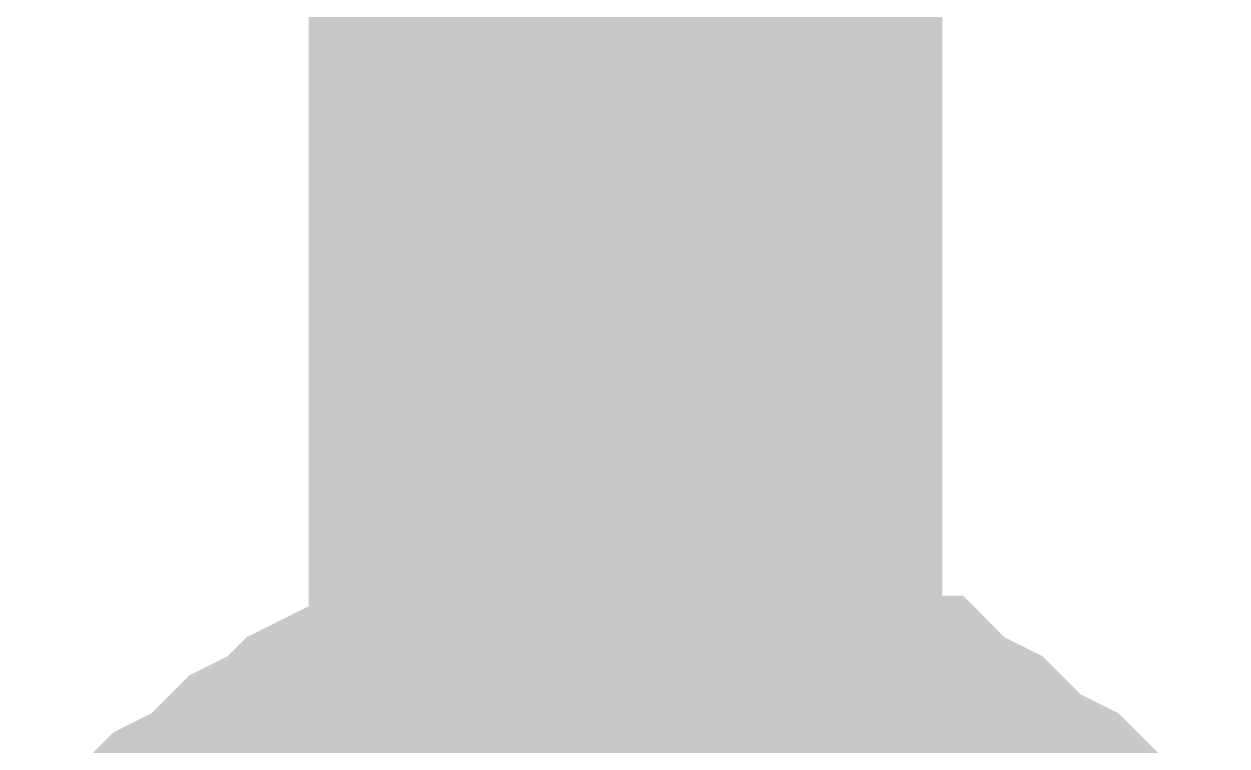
# Model space of a CAD drawing. Header units: inches. Extents: x 0 to 841, y 0 to 594.
# Drawn here: x 309.296 to 310.719, y 218.163 to 219.017 of the extents above; entities that cross this region are included whole.
import ezdxf

# ---------------------------------------------------------------- set-up
doc = ezdxf.new("R2010")
doc.units = ezdxf.units.IN
doc.layers.add('Sheet', color=255, linetype='Continuous')

msp = doc.modelspace()

# ---------------------------------------------------------------- linework, layer by layer
at = {"layer": 'Sheet'}
for points in [[(310.0076, 222.4805, 0.7493, 0.7493, 0), (310.0076, 217.4946, 0.7493, 0.7493, 0)], [(309.4461, 218.0111, 0.2997, 0.2997, 0), (309.4686, 218.0336, 0.2997, 0.2997, 0), (309.4911, 218.056, 0.2997, 0.2997, 0), (309.536, 218.0785, 0.2997, 0.2997, 0), (309.5584, 218.101, 0.2997, 0.2997, 0), (309.5809, 218.1234, 0.2997, 0.2997, 0), (309.6258, 218.1459, 0.2997, 0.2997, 0), (309.6483, 218.1683, 0.2997, 0.2997, 0), (309.6932, 218.1908, 0.2997, 0.2997, 0), (309.7156, 218.1908, 0.2997, 0.2997, 0), (309.7605, 218.2132, 0.2997, 0.2997, 0), (309.783, 218.2132, 0.2997, 0.2997, 0), (309.8279, 218.2357, 0.2997, 0.2997, 0), (309.8504, 218.2357, 0.2997, 0.2997, 0), (309.8953, 218.2582, 0.2997, 0.2997, 0), (309.9402, 218.2582, 0.2997, 0.2997, 0), (309.9627, 218.2582, 0.2997, 0.2997, 0), (310.0076, 218.2582, 0.2997, 0.2997, 0)], [(309.4461, 218.0111, 0.2997, 0.2997, 0), (309.4686, 218.0336, 0.2997, 0.2997, 0), (309.4911, 218.056, 0.2997, 0.2997, 0), (309.536, 218.0785, 0.2997, 0.2997, 0), (309.5584, 218.101, 0.2997, 0.2997, 0), (309.5809, 218.1234, 0.2997, 0.2997, 0), (309.6258, 218.1459, 0.2997, 0.2997, 0), (309.6483, 218.1683, 0.2997, 0.2997, 0), (309.6932, 218.1908, 0.2997, 0.2997, 0), (309.7156, 218.1908, 0.2997, 0.2997, 0), (309.7605, 218.2132, 0.2997, 0.2997, 0), (309.783, 218.2132, 0.2997, 0.2997, 0), (309.8279, 218.2357, 0.2997, 0.2997, 0), (309.8504, 218.2357, 0.2997, 0.2997, 0), (309.8953, 218.2582, 0.2997, 0.2997, 0), (309.9402, 218.2582, 0.2997, 0.2997, 0), (309.9627, 218.2582, 0.2997, 0.2997, 0), (310.0076, 218.2582, 0.2997, 0.2997, 0)], [(309.4461, 218.0111, 0.2997, 0.2997, 0), (309.4686, 218.0336, 0.2997, 0.2997, 0), (309.4911, 218.056, 0.2997, 0.2997, 0), (309.536, 218.0785, 0.2997, 0.2997, 0), (309.5584, 218.101, 0.2997, 0.2997, 0), (309.5809, 218.1234, 0.2997, 0.2997, 0), (309.6258, 218.1459, 0.2997, 0.2997, 0), (309.6483, 218.1683, 0.2997, 0.2997, 0), (309.6932, 218.1908, 0.2997, 0.2997, 0), (309.7156, 218.1908, 0.2997, 0.2997, 0), (309.7605, 218.2132, 0.2997, 0.2997, 0), (309.783, 218.2132, 0.2997, 0.2997, 0), (309.8279, 218.2357, 0.2997, 0.2997, 0), (309.8504, 218.2357, 0.2997, 0.2997, 0), (309.8953, 218.2582, 0.2997, 0.2997, 0), (309.9402, 218.2582, 0.2997, 0.2997, 0), (309.9627, 218.2582, 0.2997, 0.2997, 0), (310.0076, 218.2582, 0.2997, 0.2997, 0)], [(310.0076, 218.2582, 0.2997, 0.2997, 0), (310.0076, 218.2582, 0.2997, 0.2997, 0)], [(310.0076, 218.2582, 0.2997, 0.2997, 0), (310.0525, 218.2582, 0.2997, 0.2997, 0), (310.0974, 218.2582, 0.2997, 0.2997, 0), (310.1199, 218.2582, 0.2997, 0.2997, 0), (310.1648, 218.2357, 0.2997, 0.2997, 0), (310.2097, 218.2357, 0.2997, 0.2997, 0), (310.2322, 218.2132, 0.2997, 0.2997, 0), (310.2771, 218.2132, 0.2997, 0.2997, 0), (310.2995, 218.1908, 0.2997, 0.2997, 0), (310.3445, 218.1908, 0.2997, 0.2997, 0), (310.3669, 218.1683, 0.2997, 0.2997, 0), (310.4118, 218.1459, 0.2997, 0.2997, 0), (310.4343, 218.1234, 0.2997, 0.2997, 0), (310.4567, 218.101, 0.2997, 0.2997, 0), (310.5017, 218.0785, 0.2997, 0.2997, 0), (310.5241, 218.056, 0.2997, 0.2997, 0), (310.5466, 218.0336, 0.2997, 0.2997, 0), (310.569, 218.0111, 0.2997, 0.2997, 0)], [(310.0076, 218.2582, 0.2997, 0.2997, 0), (310.0076, 218.2582, 0.2997, 0.2997, 0)], [(310.0076, 218.2582, 0.2997, 0.2997, 0), (310.0525, 218.2582, 0.2997, 0.2997, 0), (310.0974, 218.2582, 0.2997, 0.2997, 0), (310.1199, 218.2582, 0.2997, 0.2997, 0), (310.1648, 218.2357, 0.2997, 0.2997, 0), (310.2097, 218.2357, 0.2997, 0.2997, 0), (310.2322, 218.2132, 0.2997, 0.2997, 0), (310.2771, 218.2132, 0.2997, 0.2997, 0), (310.2995, 218.1908, 0.2997, 0.2997, 0), (310.3445, 218.1908, 0.2997, 0.2997, 0), (310.3669, 218.1683, 0.2997, 0.2997, 0), (310.4118, 218.1459, 0.2997, 0.2997, 0), (310.4343, 218.1234, 0.2997, 0.2997, 0), (310.4567, 218.101, 0.2997, 0.2997, 0), (310.5017, 218.0785, 0.2997, 0.2997, 0), (310.5241, 218.056, 0.2997, 0.2997, 0), (310.5466, 218.0336, 0.2997, 0.2997, 0), (310.569, 218.0111, 0.2997, 0.2997, 0)], [(310.0076, 218.2582, 0.2997, 0.2997, 0), (310.0076, 218.2582, 0.2997, 0.2997, 0)], [(310.0076, 218.2582, 0.2997, 0.2997, 0), (310.0525, 218.2582, 0.2997, 0.2997, 0), (310.0974, 218.2582, 0.2997, 0.2997, 0), (310.1199, 218.2582, 0.2997, 0.2997, 0), (310.1648, 218.2357, 0.2997, 0.2997, 0), (310.2097, 218.2357, 0.2997, 0.2997, 0), (310.2322, 218.2132, 0.2997, 0.2997, 0), (310.2771, 218.2132, 0.2997, 0.2997, 0), (310.2995, 218.1908, 0.2997, 0.2997, 0), (310.3445, 218.1908, 0.2997, 0.2997, 0), (310.3669, 218.1683, 0.2997, 0.2997, 0), (310.4118, 218.1459, 0.2997, 0.2997, 0), (310.4343, 218.1234, 0.2997, 0.2997, 0), (310.4567, 218.101, 0.2997, 0.2997, 0), (310.5017, 218.0785, 0.2997, 0.2997, 0), (310.5241, 218.056, 0.2997, 0.2997, 0), (310.5466, 218.0336, 0.2997, 0.2997, 0), (310.569, 218.0111, 0.2997, 0.2997, 0)], [(309.5584, 218.101, 0.0991, 0.0991, 0), (309.5809, 218.1234, 0.0991, 0.0991, 0), (309.6258, 218.1459, 0.0991, 0.0991, 0), (309.6483, 218.1683, 0.0991, 0.0991, 0), (309.6932, 218.1908, 0.0991, 0.0991, 0), (309.7156, 218.1908, 0.0991, 0.0991, 0), (309.7605, 218.2132, 0.0991, 0.0991, 0), (309.783, 218.2132, 0.0991, 0.0991, 0), (309.8279, 218.2357, 0.0991, 0.0991, 0), (309.8504, 218.2357, 0.0991, 0.0991, 0), (309.8953, 218.2582, 0.0991, 0.0991, 0), (309.9402, 218.2582, 0.0991, 0.0991, 0), (309.9627, 218.2582, 0.0991, 0.0991, 0), (310.0076, 218.2582, 0.0991, 0.0991, 0)], [(309.5584, 218.101, 0.0991, 0.0991, 0), (309.5809, 218.1234, 0.0991, 0.0991, 0), (309.6258, 218.1459, 0.0991, 0.0991, 0), (309.6483, 218.1683, 0.0991, 0.0991, 0), (309.6932, 218.1908, 0.0991, 0.0991, 0), (309.7156, 218.1908, 0.0991, 0.0991, 0), (309.7605, 218.2132, 0.0991, 0.0991, 0), (309.783, 218.2132, 0.0991, 0.0991, 0), (309.8279, 218.2357, 0.0991, 0.0991, 0), (309.8504, 218.2357, 0.0991, 0.0991, 0), (309.8953, 218.2582, 0.0991, 0.0991, 0), (309.9402, 218.2582, 0.0991, 0.0991, 0), (309.9627, 218.2582, 0.0991, 0.0991, 0), (310.0076, 218.2582, 0.0991, 0.0991, 0)], [(309.5584, 218.101, 0.0991, 0.0991, 0), (309.5809, 218.1234, 0.0991, 0.0991, 0), (309.6258, 218.1459, 0.0991, 0.0991, 0), (309.6483, 218.1683, 0.0991, 0.0991, 0), (309.6932, 218.1908, 0.0991, 0.0991, 0), (309.7156, 218.1908, 0.0991, 0.0991, 0), (309.7605, 218.2132, 0.0991, 0.0991, 0), (309.783, 218.2132, 0.0991, 0.0991, 0), (309.8279, 218.2357, 0.0991, 0.0991, 0), (309.8504, 218.2357, 0.0991, 0.0991, 0), (309.8953, 218.2582, 0.0991, 0.0991, 0), (309.9402, 218.2582, 0.0991, 0.0991, 0), (309.9627, 218.2582, 0.0991, 0.0991, 0), (310.0076, 218.2582, 0.0991, 0.0991, 0)], [(310.0076, 218.2582, 0.0991, 0.0991, 0), (310.0076, 218.2582, 0.0991, 0.0991, 0)], [(310.0076, 218.2582, 0.0991, 0.0991, 0), (310.0525, 218.2582, 0.0991, 0.0991, 0), (310.0974, 218.2582, 0.0991, 0.0991, 0), (310.1199, 218.2582, 0.0991, 0.0991, 0), (310.1648, 218.2357, 0.0991, 0.0991, 0), (310.2097, 218.2357, 0.0991, 0.0991, 0), (310.2322, 218.2132, 0.0991, 0.0991, 0), (310.2771, 218.2132, 0.0991, 0.0991, 0), (310.2995, 218.1908, 0.0991, 0.0991, 0), (310.3445, 218.1908, 0.0991, 0.0991, 0), (310.3669, 218.1683, 0.0991, 0.0991, 0), (310.4118, 218.1459, 0.0991, 0.0991, 0), (310.4343, 218.1234, 0.0991, 0.0991, 0), (310.4567, 218.101, 0.0991, 0.0991, 0)], [(310.0076, 218.2582, 0.0991, 0.0991, 0), (310.0076, 218.2582, 0.0991, 0.0991, 0)], [(310.0076, 218.2582, 0.0991, 0.0991, 0), (310.0525, 218.2582, 0.0991, 0.0991, 0), (310.0974, 218.2582, 0.0991, 0.0991, 0), (310.1199, 218.2582, 0.0991, 0.0991, 0), (310.1648, 218.2357, 0.0991, 0.0991, 0), (310.2097, 218.2357, 0.0991, 0.0991, 0), (310.2322, 218.2132, 0.0991, 0.0991, 0), (310.2771, 218.2132, 0.0991, 0.0991, 0), (310.2995, 218.1908, 0.0991, 0.0991, 0), (310.3445, 218.1908, 0.0991, 0.0991, 0), (310.3669, 218.1683, 0.0991, 0.0991, 0), (310.4118, 218.1459, 0.0991, 0.0991, 0), (310.4343, 218.1234, 0.0991, 0.0991, 0), (310.4567, 218.101, 0.0991, 0.0991, 0)], [(310.0076, 218.2582, 0.0991, 0.0991, 0), (310.0076, 218.2582, 0.0991, 0.0991, 0)], [(310.0076, 218.2582, 0.0991, 0.0991, 0), (310.0525, 218.2582, 0.0991, 0.0991, 0), (310.0974, 218.2582, 0.0991, 0.0991, 0), (310.1199, 218.2582, 0.0991, 0.0991, 0), (310.1648, 218.2357, 0.0991, 0.0991, 0), (310.2097, 218.2357, 0.0991, 0.0991, 0), (310.2322, 218.2132, 0.0991, 0.0991, 0), (310.2771, 218.2132, 0.0991, 0.0991, 0), (310.2995, 218.1908, 0.0991, 0.0991, 0), (310.3445, 218.1908, 0.0991, 0.0991, 0), (310.3669, 218.1683, 0.0991, 0.0991, 0), (310.4118, 218.1459, 0.0991, 0.0991, 0), (310.4343, 218.1234, 0.0991, 0.0991, 0), (310.4567, 218.101, 0.0991, 0.0991, 0)]]:
    msp.add_lwpolyline(points, format="xyseb", dxfattribs=at)

doc.saveas('drawing.dxf')
